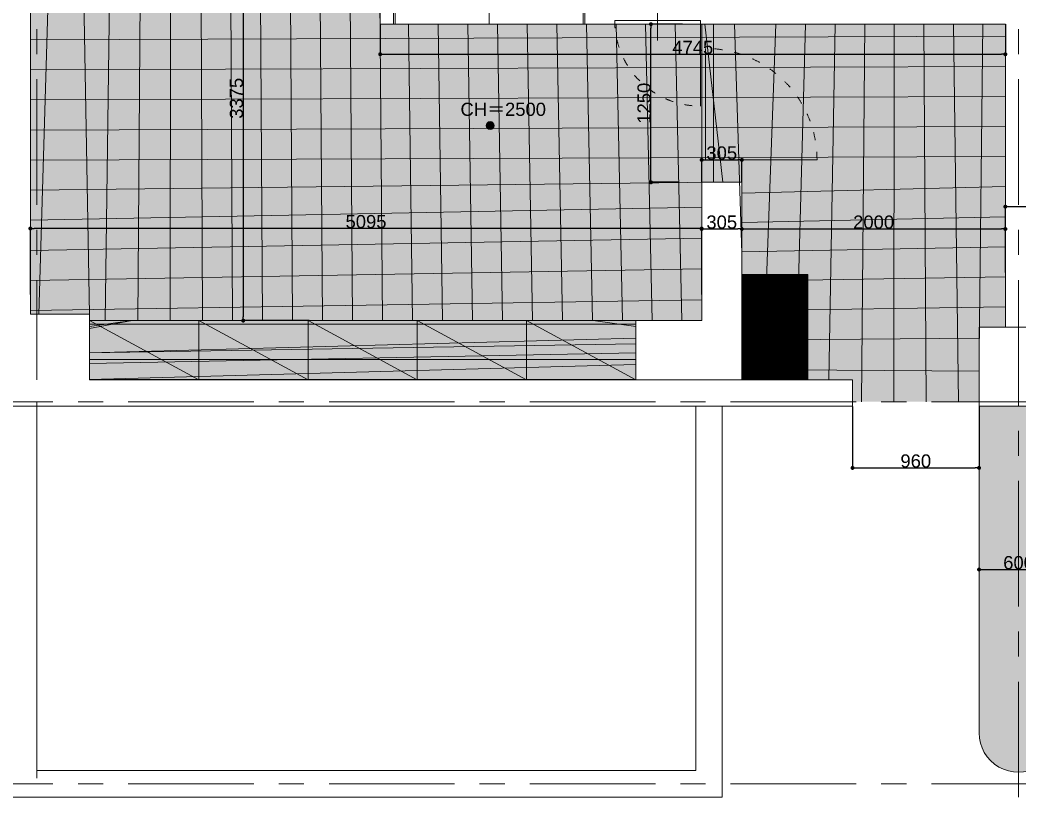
# Model space of a CAD drawing. Header units: millimetres. Extents: x 0 to 1313252738, y -131 to 560100888.
# Drawn here: x 1312631225 to 1312638808, y 560027212 to 560033109 of the extents above; entities that cross this region are included whole.
import ezdxf

# ---------------------------------------------------------------- set-up
doc = ezdxf.new("R2010")
doc.units = ezdxf.units.MM
doc.linetypes.add('ACAD_ISO03W100', pattern=[30, 12, -18])
doc.linetypes.add('CENTERX2', pattern=[101.60000000000001, 63.5, -12.7, 12.7, -12.7])
doc.layers.get('0').update_dxf_attribs({"lineweight": 0})
for name, color, linetype, lineweight in [('0001実測値', 10, 'Continuous', 0), ('0002CH現状', 5, 'Continuous', 0), ('001通り芯', 6, 'CENTERX2', 0), ('002外周躯体', 7, 'Continuous', 13), ('003間仕切り', 7, 'Continuous', 13), ('004寸法', 7, 'Continuous', 0), ('005床材(石)', 7, 'Continuous', 0), ('006サウナヒータ-', 7, 'Continuous', 0), ('007石材', 7, 'Continuous', 0), ('建具', 7, 'Continuous', 0), ('棚(木)', 7, 'Continuous', 0)]:
    doc.layers.add(name, color=color, linetype=linetype, lineweight=lineweight)
doc.styles.add('onnjuku', font='arial.ttf')
doc.dimstyles.new('onnjuku', dxfattribs={"dimtxt": 100, "dimasz": 30, "dimexe": 1.25, "dimexo": 0.625, "dimtad": 1, "dimdec": 0, "dimtxsty": 'onnjuku', "dimblk": 'DOT', "dimcen": 2.5, "dimadec": 0, "dimazin": 0, "dimtfac": 1, "dimtdec": 0, "dimtmove": 0, "dimatfit": 3, "dimfxl": 500, "dimfxlon": 1, "dimarcsym": 0})

# ---------------------------------------------------------------- blocks, each defined once
blk = doc.blocks.new('_Dot')
at = {"color": 0, "linetype": 'ByBlock', "lineweight": -2}
blk.add_line((-0.5, 0), (-1, 0), dxfattribs=at)
at = {"color": 0, "linetype": 'ByBlock', "const_width": 0.5}
blk.add_lwpolyline([(-0.25, 0, 1), (0.25, 0, 1)], format="xyb", close=True, dxfattribs=at)
blk = doc.blocks.new('*D134')
at = {"layer": '0001実測値', "color": 0, "lineweight": -2, "transparency": 16777216}
for p, q in [((1312637544.125972, 560030176.608134), (1312637544.125972, 560029708.5532993)), ((1312638504.125972, 560030176.608134), (1312638504.125972, 560029708.5532993)), ((1312637574.125972, 560029709.8032993), (1312638474.125972, 560029709.8032993))]:
    blk.add_line(p, q, dxfattribs=at)
at = {"layer": 'Defpoints', "color": 0, "transparency": 16777216}
for p in [(1312637544.125972, 560030177.233134), (1312638504.125972, 560030177.233134), (1312638504.125972, 560029709.8032993)]:
    blk.add_point(p, dxfattribs=at)
at = {"layer": '0001実測値', "color": 0, "lineweight": -2, "transparency": 16777216, "xscale": 30, "yscale": 30, "zscale": 30, "rotation": 180}
blk.add_blockref('_Dot', (1312637544.125972, 560029709.8032993), dxfattribs=at)
at = {"layer": '0001実測値', "color": 0, "lineweight": -2, "transparency": 16777216, "xscale": 30, "yscale": 30, "zscale": 30}
blk.add_blockref('_Dot', (1312638504.125972, 560029709.8032993), dxfattribs=at)
at = {"layer": '0001実測値', "color": 0, "transparency": 16777216, "insert": (1312638024.125972, 560029761.4855981), "char_height": 100, "attachment_point": 5, "style": 'onnjuku'}
blk.add_mtext('960', dxfattribs=at)
blk = doc.blocks.new('*D139')
at = {"layer": '0002CH現状', "color": 0, "lineweight": -2, "transparency": 16777216}
for p, q in [((1312636253.653076, 560033077.2331344), (1312636012.941204, 560033077.2331344)), ((1312636014.191203, 560031907.2331345), (1312636014.191203, 560033047.2331344)), ((1312636228.653075, 560031877.2331345), (1312636012.941204, 560031877.2331345))]:
    blk.add_line(p, q, dxfattribs=at)
at = {"layer": 'Defpoints', "color": 0, "transparency": 16777216}
for p in [(1312636014.191203, 560033077.2331344), (1312636254.278076, 560033077.2331344), (1312636229.278075, 560031877.2331345)]:
    blk.add_point(p, dxfattribs=at)
at = {"layer": '0002CH現状', "color": 0, "lineweight": -2, "transparency": 16777216, "xscale": 30, "yscale": 30, "zscale": 30}
for p, rotation in [((1312636014.191203, 560033077.2331344), 90), ((1312636014.191203, 560031877.2331345), 270)]:
    blk.add_blockref('_Dot', p, dxfattribs=dict(at, rotation=rotation))
at = {"layer": '0002CH現状', "color": 0, "transparency": 16777216, "insert": (1312635962.508905, 560032477.2331338), "char_height": 100, "attachment_point": 5, "rotation": 90, "style": 'onnjuku'}
blk.add_mtext('1250', dxfattribs=at)
blk = doc.blocks.new('*D123')
at = {"layer": '004寸法', "color": 0, "lineweight": -2, "transparency": 16777216}
for p, q in [((1312638704.125972, 560031192.2429122), (1312638704.125972, 560031693.492912)), ((1312638734.125972, 560031692.242912), (1312638874.125972, 560031692.242912)), ((1312638904.125972, 560031192.2429122), (1312638904.125972, 560031693.492912)), ((1312638904.125972, 560031692.242912), (1312639157.681566, 560031692.242912))]:
    blk.add_line(p, q, dxfattribs=at)
at = {"layer": 'Defpoints', "color": 0, "transparency": 16777216}
for p in [(1312638904.125972, 560031692.242912), (1312638704.125972, 560030777.233134), (1312638904.125972, 560030777.233134)]:
    blk.add_point(p, dxfattribs=at)
at = {"layer": '004寸法', "color": 0, "lineweight": -2, "transparency": 16777216, "xscale": 30, "yscale": 30, "zscale": 30, "rotation": 180}
blk.add_blockref('_Dot', (1312638704.125972, 560031692.242912), dxfattribs=at)
at = {"layer": '004寸法', "color": 0, "lineweight": -2, "transparency": 16777216, "xscale": 30, "yscale": 30, "zscale": 30}
blk.add_blockref('_Dot', (1312638904.125972, 560031692.242912), dxfattribs=at)
at = {"layer": '004寸法', "color": 0, "transparency": 16777216, "insert": (1312639045.903769, 560031743.9252108), "char_height": 100, "attachment_point": 5, "style": 'onnjuku'}
blk.add_mtext('200', dxfattribs=at)
blk = doc.blocks.new('*D76')
at = {"layer": '004寸法', "color": 0, "lineweight": -2, "transparency": 16777216}
for p, q in [((1312633419.818418, 560034202.2331344), (1312632918.568418, 560034202.2331344)), ((1312632919.818418, 560034172.2331344), (1312632919.818418, 560030857.2331345)), ((1312633419.818418, 560030827.2331345), (1312632918.568418, 560030827.2331345))]:
    blk.add_line(p, q, dxfattribs=at)
at = {"layer": 'Defpoints', "color": 0, "transparency": 16777216}
for p in [(1312633959.125972, 560034202.2331344), (1312632919.818418, 560030827.2331345), (1312633959.125972, 560030827.2331345)]:
    blk.add_point(p, dxfattribs=at)
at = {"layer": '004寸法', "color": 0, "lineweight": -2, "transparency": 16777216, "xscale": 30, "yscale": 30, "zscale": 30}
for p, rotation in [((1312632919.818418, 560034202.2331344), 90), ((1312632919.818418, 560030827.2331345), 270)]:
    blk.add_blockref('_Dot', p, dxfattribs=dict(at, rotation=rotation))
at = {"layer": '004寸法', "color": 0, "transparency": 16777216, "insert": (1312632868.102013, 560032514.7331338), "char_height": 100, "attachment_point": 5, "rotation": 90, "style": 'onnjuku'}
blk.add_mtext('3375', dxfattribs=at)
blk = doc.blocks.new('*D77')
at = {"layer": '004寸法', "color": 0, "lineweight": -2, "transparency": 16777216}
for p, q in [((1312636399.125972, 560031877.8581343), (1312636399.125972, 560032048.3662612)), ((1312636429.125972, 560032047.1162612), (1312636674.125972, 560032047.1162612)), ((1312636704.125972, 560031877.8581343), (1312636704.125972, 560032048.3662612))]:
    blk.add_line(p, q, dxfattribs=at)
at = {"layer": 'Defpoints', "color": 0, "transparency": 16777216}
for p in [(1312636704.125972, 560032047.1162612), (1312636399.125972, 560031877.2331342), (1312636704.125972, 560031877.2331342)]:
    blk.add_point(p, dxfattribs=at)
at = {"layer": '004寸法', "color": 0, "lineweight": -2, "transparency": 16777216, "xscale": 30, "yscale": 30, "zscale": 30, "rotation": 180}
blk.add_blockref('_Dot', (1312636399.125972, 560032047.1162612), dxfattribs=at)
at = {"layer": '004寸法', "color": 0, "lineweight": -2, "transparency": 16777216, "xscale": 30, "yscale": 30, "zscale": 30}
blk.add_blockref('_Dot', (1312636704.125972, 560032047.1162612), dxfattribs=at)
at = {"layer": '004寸法', "color": 0, "transparency": 16777216, "insert": (1312636551.625972, 560032098.8326664), "char_height": 100, "attachment_point": 5, "style": 'onnjuku'}
blk.add_mtext('305', dxfattribs=at)
blk = doc.blocks.new('*D78')
at = {"layer": '004寸法', "color": 0, "lineweight": -2, "transparency": 16777216}
for p, q in [((1312631304.125972, 560031026.498273), (1312631304.125972, 560031527.748273)), ((1312636369.125972, 560031526.498273), (1312631334.125972, 560031526.498273)), ((1312636399.125972, 560031026.498273), (1312636399.125972, 560031527.748273))]:
    blk.add_line(p, q, dxfattribs=at)
at = {"layer": 'Defpoints', "color": 0, "transparency": 16777216}
for p in [(1312631304.125972, 560031526.498273), (1312631304.125972, 560030877.2331343), (1312636399.125972, 560030827.2331342)]:
    blk.add_point(p, dxfattribs=at)
at = {"layer": '004寸法', "color": 0, "lineweight": -2, "transparency": 16777216, "xscale": 30, "yscale": 30, "zscale": 30, "rotation": 180}
blk.add_blockref('_Dot', (1312631304.125972, 560031526.498273), dxfattribs=at)
at = {"layer": '004寸法', "color": 0, "lineweight": -2, "transparency": 16777216, "xscale": 30, "yscale": 30, "zscale": 30}
blk.add_blockref('_Dot', (1312636399.125972, 560031526.498273), dxfattribs=at)
at = {"layer": '004寸法', "color": 0, "transparency": 16777216, "insert": (1312633851.625972, 560031578.1805718), "char_height": 100, "attachment_point": 5, "style": 'onnjuku'}
blk.add_mtext('5095', dxfattribs=at)
blk = doc.blocks.new('*D79')
at = {"layer": '004寸法', "color": 0, "lineweight": -2, "transparency": 16777216}
for p, q in [((1312636399.125972, 560031522.748273), (1312636399.125972, 560031523.9982729)), ((1312636429.125972, 560031522.748273), (1312636674.125972, 560031522.748273)), ((1312636704.125972, 560031522.748273), (1312636704.125972, 560031523.9982729))]:
    blk.add_line(p, q, dxfattribs=at)
at = {"layer": 'Defpoints', "color": 0, "transparency": 16777216}
for p in [(1312636399.125972, 560031522.748273), (1312636704.125972, 560031522.748273), (1312636704.125972, 560031522.748273)]:
    blk.add_point(p, dxfattribs=at)
at = {"layer": '004寸法', "color": 0, "lineweight": -2, "transparency": 16777216, "xscale": 30, "yscale": 30, "zscale": 30, "rotation": 180}
blk.add_blockref('_Dot', (1312636399.125972, 560031522.748273), dxfattribs=at)
at = {"layer": '004寸法', "color": 0, "lineweight": -2, "transparency": 16777216, "xscale": 30, "yscale": 30, "zscale": 30}
blk.add_blockref('_Dot', (1312636704.125972, 560031522.748273), dxfattribs=at)
at = {"layer": '004寸法', "color": 0, "transparency": 16777216, "insert": (1312636551.625972, 560031574.4646782), "char_height": 100, "attachment_point": 5, "style": 'onnjuku'}
blk.add_mtext('305', dxfattribs=at)
blk = doc.blocks.new('*D80')
at = {"layer": '004寸法', "color": 0, "lineweight": -2, "transparency": 16777216}
for p, q in [((1312636704.125972, 560031522.748273), (1312636704.125972, 560031523.9982729)), ((1312636734.125972, 560031522.748273), (1312638674.125972, 560031522.748273)), ((1312638704.125972, 560031522.748273), (1312638704.125972, 560031523.9982729))]:
    blk.add_line(p, q, dxfattribs=at)
at = {"layer": 'Defpoints', "color": 0, "transparency": 16777216}
for p in [(1312636704.125972, 560031522.748273), (1312638704.125972, 560031522.748273), (1312638704.125972, 560031522.748273)]:
    blk.add_point(p, dxfattribs=at)
at = {"layer": '004寸法', "color": 0, "lineweight": -2, "transparency": 16777216, "xscale": 30, "yscale": 30, "zscale": 30, "rotation": 180}
blk.add_blockref('_Dot', (1312636704.125972, 560031522.748273), dxfattribs=at)
at = {"layer": '004寸法', "color": 0, "lineweight": -2, "transparency": 16777216, "xscale": 30, "yscale": 30, "zscale": 30}
blk.add_blockref('_Dot', (1312638704.125972, 560031522.748273), dxfattribs=at)
at = {"layer": '004寸法', "color": 0, "transparency": 16777216, "insert": (1312637704.125972, 560031574.4305717), "char_height": 100, "attachment_point": 5, "style": 'onnjuku'}
blk.add_mtext('2000', dxfattribs=at)
blk = doc.blocks.new('*D69')
at = {"layer": '004寸法', "color": 0, "lineweight": -2, "transparency": 16777216}
for p, q in [((1312633959.125972, 560033076.608134), (1312633959.125972, 560032847.3850956)), ((1312638704.125972, 560033076.608134), (1312638704.125972, 560032847.3850956)), ((1312633989.125972, 560032848.6350957), (1312638674.125972, 560032848.6350957))]:
    blk.add_line(p, q, dxfattribs=at)
at = {"layer": 'Defpoints', "color": 0, "transparency": 16777216}
for p in [(1312633959.125972, 560033077.233134), (1312638704.125972, 560033077.233134), (1312638704.125972, 560032848.6350957)]:
    blk.add_point(p, dxfattribs=at)
at = {"layer": '004寸法', "color": 0, "lineweight": -2, "transparency": 16777216, "xscale": 30, "yscale": 30, "zscale": 30, "rotation": 180}
blk.add_blockref('_Dot', (1312633959.125972, 560032848.6350957), dxfattribs=at)
at = {"layer": '004寸法', "color": 0, "lineweight": -2, "transparency": 16777216, "xscale": 30, "yscale": 30, "zscale": 30}
blk.add_blockref('_Dot', (1312638704.125972, 560032848.6350957), dxfattribs=at)
at = {"layer": '004寸法', "color": 0, "transparency": 16777216, "insert": (1312636331.625972, 560032900.112756), "char_height": 100, "attachment_point": 5, "style": 'onnjuku'}
blk.add_mtext('4745', dxfattribs=at)
blk = doc.blocks.new('*D75')
at = {"layer": '004寸法', "color": 0, "lineweight": -2, "transparency": 16777216}
for p, q in [((1312638504.125972, 560028938.496352), (1312638504.125972, 560028939.746352)), ((1312638534.125972, 560028938.496352), (1312639074.125972, 560028938.496352)), ((1312639104.125972, 560028938.496352), (1312639104.125972, 560028939.746352))]:
    blk.add_line(p, q, dxfattribs=at)
at = {"layer": 'Defpoints', "color": 0, "transparency": 16777216}
for p in [(1312638504.125972, 560028938.496352), (1312639104.125972, 560028938.496352), (1312639104.125972, 560028938.496352)]:
    blk.add_point(p, dxfattribs=at)
at = {"layer": '004寸法', "color": 0, "lineweight": -2, "transparency": 16777216, "xscale": 30, "yscale": 30, "zscale": 30, "rotation": 180}
blk.add_blockref('_Dot', (1312638504.125972, 560028938.496352), dxfattribs=at)
at = {"layer": '004寸法', "color": 0, "lineweight": -2, "transparency": 16777216, "xscale": 30, "yscale": 30, "zscale": 30}
blk.add_blockref('_Dot', (1312639104.125972, 560028938.496352), dxfattribs=at)
at = {"layer": '004寸法', "color": 0, "transparency": 16777216, "insert": (1312638804.125972, 560028990.1786507), "char_height": 100, "attachment_point": 5, "style": 'onnjuku'}
blk.add_mtext('600', dxfattribs=at)

msp = doc.modelspace()

# ---------------------------------------------------------------- hatches: boundary and pattern name
at = {"true_color": 0x424243, "transparency": 33554687}
h = msp.add_hatch(color=250, dxfattribs=at)
h.dxf.hatch_style = 1
h.paths.add_polyline_path([(1312636489.125972, 560033077.233134), (1312636399.125972, 560033077.233134), (1312636399.125972, 560031877.2331342), (1312636489.125972, 560031877.2331342)])
h.paths.add_polyline_path([(1312636409.947937, 560031994.910429), (1312636693.031156, 560031994.910429), (1312636693.031156, 560032200.9813702), (1312636409.947937, 560032200.9813702)], flags=9)
h.paths.add_polyline_path([(1312636153.147118, 560032796.3610506), (1312636513.924745, 560032796.3610506), (1312636513.924745, 560033002.4319919), (1312636153.147118, 560033002.4319919)], flags=9)
h = msp.add_hatch(dxfattribs=at)
h.set_pattern_fill('ANSI31', color=250)
h.set_pattern_definition([(45, (0, 0), (-2.245064030267288, 2.245064030267288), [])])
h.paths.add_polyline_path([(1312637204.125972, 560031177.2331342), (1312636704.125972, 560031177.2331342), (1312636704.125972, 560030377.2331343), (1312637204.125972, 560030377.2331343)])
h = msp.add_hatch(color=250, dxfattribs=at)
h.dxf.hatch_style = 1
h.paths.add_polyline_path([(1312637204.125972, 560031177.2331342), (1312636704.125972, 560031177.2331342), (1312636704.125972, 560030377.2331343), (1312637204.125972, 560030377.2331343)])
at = {"layer": '0002CH現状', "transparency": 33554687}
h = msp.add_hatch(color=5, dxfattribs=at)
h.dxf.hatch_style = 1
h.paths.add_polyline_path([(1312634764.21299, 560032307.4061353, 1), (1312634824.027944, 560032307.4061353, 1)])
at = {"layer": '005床材(石)', "true_color": 0xc7c8ca, "transparency": 33554556}
h = msp.add_hatch(color=9, dxfattribs=at)
h.dxf.hatch_style = 1
h.paths.add_polyline_path([(1312638704.125972, 560033077.233134), (1312636819.125972, 560033077.233134), (1312636729.125972, 560033077.233134), (1312633959.125972, 560033077.233134), (1312633959.125972, 560034202.233134), (1312631304.125972, 560034202.233134), (1312631304.125972, 560030877.2331342), (1312631754.125972, 560030877.2331342), (1312631754.125972, 560030827.2331342), (1312632583.125972, 560030827.2331342), (1312635899.125972, 560030827.2331342), (1312636399.125972, 560030827.2331342), (1312636399.125972, 560031877.2331342), (1312636704.125972, 560031877.2331342), (1312636704.125972, 560030377.2331343), (1312637544.125972, 560030377.2331343), (1312637544.125972, 560030212.233134), (1312638504.125972, 560030212.233134), (1312638504.125972, 560030777.233134), (1312638704.125972, 560030777.233134)])
at = {"layer": '006サウナヒータ-', "transparency": 33554556}
h = msp.add_hatch(dxfattribs=at)
h.set_pattern_fill('ANSI37', color=0, scale=72, angle=135)
h.set_pattern_definition([(180, (68091.55091500282, -10975.83522522449), (-1.42e-14, -228.6), []), (270, (68091.55091500282, -10975.83522522449), (228.6, -4.26e-14), [])])
h.paths.add_polyline_path([(1312633959.125972, 560034202.233134), (1312631304.125972, 560034202.233134), (1312631304.125972, 560030877.2331342), (1312631754.125972, 560030877.2331342), (1312631754.125972, 560030827.2331342), (1312632583.125972, 560030827.2331342), (1312635899.125972, 560030827.2331342), (1312636399.125972, 560030827.2331342), (1312636399.125972, 560031877.2331342), (1312636704.125972, 560031877.2331342), (1312636704.125972, 560030377.2331343), (1312637544.125972, 560030377.2331343), (1312637544.125972, 560030212.233134), (1312638504.125972, 560030212.233134), (1312638504.125972, 560030777.233134), (1312638704.125972, 560030777.233134), (1312638704.125972, 560033077.233134), (1312636819.125972, 560033077.233134), (1312636729.125972, 560033077.233134), (1312633959.125972, 560033077.233134)])
at = {"layer": '007石材', "true_color": 0x939598, "transparency": 33554587}
h = msp.add_hatch(color=252, dxfattribs=at)
h.dxf.hatch_style = 1
h.paths.add_polyline_path([(1312639104.125972, 560030177.233134), (1312638804.125972, 560030177.233134), (1312638804.125972, 560027399.7595699, 0.4142151444473529), (1312639104.125972, 560027699.7611903)])
h.paths.add_polyline_path([(1312638804.125972, 560030177.233134), (1312638504.125972, 560030177.233134), (1312638504.125972, 560027699.7441062, 0.4141984649105413), (1312638804.125972, 560027399.7595699)])
at = {"layer": '棚(木)', "true_color": 0xddae73, "transparency": 33554556}
h = msp.add_hatch(color=43, dxfattribs=at)
h.dxf.hatch_style = 1
h.paths.add_polyline_path([(1312632583.125972, 560030827.2331342), (1312631754.125972, 560030827.2331342), (1312632583.125972, 560030377.2331343)], flags=17)
h.paths.add_polyline_path([(1312631754.125972, 560030827.2331342), (1312631754.125972, 560030377.2331343), (1312631804.125972, 560030377.2331343), (1312632583.125972, 560030377.2331343)], flags=17)
h.paths.add_polyline_path([(1312632583.125972, 560030827.2331342), (1312632583.125972, 560030377.2331343), (1312633412.125972, 560030377.2331343)], flags=17)
h.paths.add_polyline_path([(1312633412.125972, 560030827.2331342), (1312632583.125972, 560030827.2331342), (1312633412.125972, 560030377.2331343)], flags=17)
h.paths.add_polyline_path([(1312633412.125972, 560030827.2331342), (1312633412.125972, 560030377.2331343), (1312634241.125972, 560030377.2331343)], flags=17)
h.paths.add_polyline_path([(1312634241.125972, 560030827.2331342), (1312633412.125972, 560030827.2331342), (1312634241.125972, 560030377.2331343)], flags=17)
h.paths.add_polyline_path([(1312634241.125972, 560030827.2331342), (1312634241.125972, 560030377.2331343), (1312635070.125972, 560030377.2331343)], flags=17)
h.paths.add_polyline_path([(1312635070.125972, 560030827.2331342), (1312634241.125972, 560030827.2331342), (1312635070.125972, 560030377.2331343)], flags=17)
h.paths.add_polyline_path([(1312635070.125972, 560030827.2331342), (1312635070.125972, 560030377.2331343), (1312635899.125972, 560030377.2331343)], flags=17)
h.paths.add_polyline_path([(1312635899.125972, 560030827.2331342), (1312635070.125972, 560030827.2331342), (1312635899.125972, 560030377.2331343)], flags=17)
at = {"layer": '棚(木)', "true_color": 0x939598, "transparency": 33554556}
h = msp.add_hatch(dxfattribs=at)
h.set_pattern_fill('PLASTI', color=252, scale=36, angle=181)
h.set_pattern_definition([(181, (68091.55091500282, -10975.83522522449), (3.989620111562937, -228.565183112751), []), (181, (68092.04961751678, -11004.40587311359), (3.989620111562937, -228.565183112751), []), (181, (68092.5483200307, -11032.97652100268), (3.989620111562937, -228.565183112751), []), (181, (68094.04442757255, -11118.68846466996), (3.989620111562937, -228.565183112751), [])])
h.paths.add_polyline_path([(1312632583.125972, 560030827.2331342), (1312631754.125972, 560030827.2331342), (1312632583.125972, 560030377.2331343)], flags=17)
h.paths.add_polyline_path([(1312631754.125972, 560030827.2331342), (1312631754.125972, 560030377.2331343), (1312631804.125972, 560030377.2331343), (1312632583.125972, 560030377.2331343)], flags=17)
h.paths.add_polyline_path([(1312632583.125972, 560030827.2331342), (1312632583.125972, 560030377.2331343), (1312633412.125972, 560030377.2331343)], flags=17)
h.paths.add_polyline_path([(1312633412.125972, 560030827.2331342), (1312632583.125972, 560030827.2331342), (1312633412.125972, 560030377.2331343)], flags=17)
h.paths.add_polyline_path([(1312633412.125972, 560030827.2331342), (1312633412.125972, 560030377.2331343), (1312634241.125972, 560030377.2331343)], flags=17)
h.paths.add_polyline_path([(1312634241.125972, 560030827.2331342), (1312633412.125972, 560030827.2331342), (1312634241.125972, 560030377.2331343)], flags=17)
h.paths.add_polyline_path([(1312634241.125972, 560030827.2331342), (1312634241.125972, 560030377.2331343), (1312635070.125972, 560030377.2331343)], flags=17)
h.paths.add_polyline_path([(1312635070.125972, 560030827.2331342), (1312634241.125972, 560030827.2331342), (1312635070.125972, 560030377.2331343)], flags=17)
h.paths.add_polyline_path([(1312635070.125972, 560030827.2331342), (1312635070.125972, 560030377.2331343), (1312635899.125972, 560030377.2331343)], flags=17)
h.paths.add_polyline_path([(1312635899.125972, 560030827.2331342), (1312635070.125972, 560030827.2331342), (1312635899.125972, 560030377.2331343)], flags=17)

# ---------------------------------------------------------------- linework, layer by layer
for p, q in [((1312636399.125972, 560031877.2331342), (1312636399.125972, 560033077.233134)), ((1312636399.125972, 560033077.233134), (1312636489.125972, 560033077.233134)), ((1312636489.125972, 560033077.233134), (1312636489.125972, 560031877.2331345)), ((1312636704.125972, 560030377.2331343), (1312636704.125972, 560031177.2331342)), ((1312636704.125972, 560031177.2331342), (1312637204.125972, 560031177.2331342)), ((1312637204.125972, 560031177.2331342), (1312637204.125972, 560030377.2331343)), ((1312631354.125972, 560030177.233134), (1312631354.125972, 560027412.233134)), ((1312636354.125972, 560027412.233134), (1312636354.125972, 560030177.233134)), ((1312636554.125972, 560027212.233134), (1312636554.125972, 560030177.233134)), ((1312631354.125973, 560027412.233134), (1312636354.125972, 560027412.233134)), ((1312638804.125972, 560027277.233134), (1312638804.125972, 560027217.233134)), ((1312631154.125972, 560027212.233134), (1312636554.125972, 560027212.2331342))]:
    msp.add_line(p, q)
at = {"layer": '0002CH現状'}
msp.add_circle((1312634794.120467, 560032307.4061353), 29.90747730745687, dxfattribs=at)
at = {"layer": '001通り芯', "ltscale": 15}
for p, q in [((1312631354.125972, 560049423.0251412), (1312631354.125972, 560030377.2331343)), ((1312638804.125972, 560049423.0251411), (1312638804.125972, 560027212.233134)), ((1312622903.022148, 560030212.233134), (1312652103.029505, 560030212.233134)), ((1312631354.125972, 560030212.233134), (1312631354.125973, 560027212.2331342)), ((1312622903.022148, 560027312.2331342), (1312652103.029505, 560027312.2331342))]:
    msp.add_line(p, q, dxfattribs=at)
at = {"layer": '002外周躯体'}
for p, q in [((1312631304.125972, 560030877.2331343), (1312631304.125972, 560041160.7331392)), ((1312636819.125972, 560033077.233134), (1312636729.125972, 560033077.233134)), ((1312636399.125972, 560030827.2331342), (1312636399.125972, 560031877.2331342)), ((1312636399.125972, 560031877.2331342), (1312636704.125972, 560031877.2331342)), ((1312636704.125972, 560031877.2331342), (1312636704.125972, 560030377.2331343)), ((1312638704.125972, 560031877.2331342), (1312638704.125972, 560030777.233134)), ((1312638704.125972, 560031877.2331342), (1312638704.125972, 560030777.233134)), ((1312631754.125972, 560030877.2331342), (1312631304.125972, 560030877.2331342)), ((1312631754.125972, 560030377.2331343), (1312631754.125972, 560030877.2331342)), ((1312635899.125972, 560030377.2331343), (1312635899.125972, 560030827.2331342)), ((1312635899.125972, 560030827.2331342), (1312636399.125972, 560030827.2331342)), ((1312638504.125972, 560030177.233134), (1312638504.125972, 560030777.233134)), ((1312638504.125972, 560030177.233134), (1312638504.125972, 560030777.233134)), ((1312638504.125972, 560030777.233134), (1312639104.125972, 560030777.233134)), ((1312638504.125972, 560030177.233134), (1312638504.125972, 560030777.233134)), ((1312639104.125972, 560030777.233134), (1312638504.125972, 560030777.233134)), ((1312631754.125972, 560030377.2331343), (1312637544.125972, 560030377.2331343)), ((1312631754.125972, 560030377.2331343), (1312631804.125972, 560030377.2331343)), ((1312631804.125972, 560030377.2331343), (1312635949.125972, 560030377.2331343)), ((1312636754.125972, 560030377.2331343), (1312637544.125972, 560030377.2331343)), ((1312636754.125972, 560030377.2331343), (1312637544.125972, 560030377.2331343)), ((1312637544.125972, 560030377.2331343), (1312637544.125972, 560030177.233134)), ((1312631054.125972, 560030177.233134), (1312637544.125972, 560030177.233134)), ((1312638504.125972, 560030177.233134), (1312639104.125972, 560030177.233134)), ((1312639104.125972, 560030177.233134), (1312638504.125972, 560030177.233134)), ((1312638804.125972, 560030177.233134), (1312638504.125972, 560030177.233134)), ((1312638804.125972, 560030177.233134), (1312639104.125972, 560030177.233134))]:
    msp.add_line(p, q, dxfattribs=at)
at = {"layer": '003間仕切り'}
for p, q in [((1312633959.125972, 560033077.233134), (1312633959.125972, 560034802.233134)), ((1312636729.125972, 560033077.233134), (1312633959.125972, 560033077.233134)), ((1312638704.125972, 560033077.233134), (1312636819.125972, 560033077.233134)), ((1312638704.125972, 560030777.233134), (1312638704.125972, 560033077.233134)), ((1312638704.125972, 560030777.233134), (1312638704.125972, 560033077.233134))]:
    msp.add_line(p, q, dxfattribs=at)
at = {"layer": '007石材'}
msp.add_line((1312638504.125972, 560030177.233134), (1312638504.125972, 560027699.75957), dxfattribs=at)
msp.add_arc((1312638804.125972, 560027699.75957), 300.0000002384186, 179.9970466262031, 0.0003094758710443, dxfattribs=at)
at = {"layer": '建具'}
for p, q in [((1312636064.12234, 560033256.5727657), (1312636064.12234, 560032954.3379089)), ((1312634059.125972, 560033177.233134), (1312634059.125972, 560033077.233134)), ((1312634074.125972, 560033177.233134), (1312634074.125972, 560033077.233134)), ((1312634786.313472, 560033177.233134), (1312634786.313472, 560033077.233134)), ((1312635498.500973, 560033077.233134), (1312635498.500973, 560033177.233134)), ((1312635513.500973, 560033177.2331344), (1312635513.500973, 560033077.233134)), ((1312636039.12234, 560033105.4553373), (1312635739.12234, 560033105.4553373)), ((1312636064.12234, 560033105.4553373), (1312636039.12234, 560033105.4553373)), ((1312636389.12234, 560033105.4553373), (1312636389.12234, 560032455.4553372)), ((1312635513.500973, 560033077.233134), (1312635498.500973, 560033077.233134)), ((1312636429.125972, 560032047.1162612), (1312637274.496603, 560032047.1162612))]:
    msp.add_line(p, q, dxfattribs=at)
at = {"layer": '建具', "lineweight": 5}
for p, q in [((1312635739.199268, 560033105.4553373), (1312636389.12234, 560033105.4553373)), ((1312636429.125972, 560032892.3868427), (1312636429.125972, 560032047.1162612))]:
    msp.add_line(p, q, dxfattribs=at)
at = {"layer": '建具', "linetype": 'ACAD_ISO03W100', "lineweight": 5, "ltscale": 5}
for centre, radius, start, end in [((1312636389.12234, 560033105.4553373), 650, 180, 270), ((1312636429.125972, 560032047.1162612), 845.3706312179567, 0, 90)]:
    msp.add_arc(centre, radius, start, end, dxfattribs=at)
at = {"layer": '棚(木)'}
for p, q in [((1312631754.125972, 560030377.2331343), (1312631754.125972, 560030877.2331342)), ((1312635899.125972, 560030827.2331342), (1312631754.125972, 560030827.2331342)), ((1312631754.125972, 560030827.2331342), (1312632583.125972, 560030827.2331342)), ((1312631754.125972, 560030827.2331342), (1312632583.125972, 560030377.2331343)), ((1312632583.125972, 560030827.2331342), (1312632583.125972, 560030377.2331343)), ((1312632583.125972, 560030827.2331342), (1312633412.125972, 560030377.2331343)), ((1312633412.125972, 560030827.2331342), (1312633412.125972, 560030377.2331343)), ((1312633412.125972, 560030827.2331342), (1312634241.125972, 560030377.2331343)), ((1312634241.125972, 560030827.2331342), (1312634241.125972, 560030377.2331343)), ((1312634241.125972, 560030827.2331342), (1312635070.125972, 560030377.2331343)), ((1312635070.125972, 560030827.2331342), (1312635070.125972, 560030377.2331343)), ((1312635070.125972, 560030827.2331342), (1312635899.125972, 560030377.2331343))]:
    msp.add_line(p, q, dxfattribs=at)

# ---------------------------------------------------------------- texts
at = {"layer": '0002CH現状', "insert": (1312634568.526079, 560032481.0243645), "char_height": 100, "attachment_point": 1, "style": 'onnjuku'}
msp.add_mtext_dynamic_manual_height_columns('CH{\\fMS PGothic|b0|i0|c128|p50;＝}2500', width=1928.057729244232, gutter_width=500, heights=[0], dxfattribs=at)

# ---------------------------------------------------------------- dimensions: what is measured, and where the dimension line sits
at = {"layer": '0001実測値'}
dim = msp.add_linear_dim(base=(1312638504.125972, 560029709.8032993), p1=(1312637544.125972, 560030177.233134), p2=(1312638504.125972, 560030177.233134), dimstyle='onnjuku', dxfattribs=at)
dim.commit()
dim.dimension.update_dxf_attribs({"geometry": '*D134', "text_midpoint": (1312638024.125972, 560029761.4855981)})
at = {"layer": '0002CH現状'}
dim = msp.add_linear_dim(base=(1312636014.191203, 560033077.2331344), p1=(1312636229.278075, 560031877.2331342), p2=(1312636254.278075, 560033077.233134), angle=90, text='1250', dimstyle='onnjuku', dxfattribs=at)
dim.commit()
dim.dimension.update_dxf_attribs({"geometry": '*D139', "text_midpoint": (1312635962.508905, 560032477.2331338)})
at = {"layer": '004寸法'}
dim = msp.add_linear_dim(base=(1312632919.818418, 560030827.2331345), p1=(1312633959.125972, 560034202.233134), p2=(1312633959.125972, 560030827.2331342), angle=90, dimstyle='onnjuku', dxfattribs=at)
dim.commit()
dim.dimension.update_dxf_attribs({"geometry": '*D76', "text_midpoint": (1312632868.102013, 560032514.7331338)})
for base, p1, p2, picture, middle in [((1312638704.125972, 560032848.6350957), (1312633959.125972, 560033077.233134), (1312638704.125972, 560033077.233134), '*D69', (1312636331.625972, 560032900.112756)), ((1312636704.125972, 560032047.1162612), (1312636399.125972, 560031877.2331342), (1312636704.125972, 560031877.2331342), '*D77', (1312636551.625972, 560032098.8326664)), ((1312638904.125972, 560031692.242912), (1312638704.125972, 560030777.233134), (1312638904.125972, 560030777.233134), '*D123', (1312639045.903769, 560031743.9252108)), ((1312631304.125972, 560031526.498273), (1312636399.125972, 560030827.2331342), (1312631304.125972, 560030877.2331343), '*D78', (1312633851.625972, 560031578.1805718)), ((1312636704.125972, 560031522.748273), (1312636399.125972, 560031522.748273), (1312636704.125972, 560031522.748273), '*D79', (1312636551.625972, 560031574.4646782)), ((1312639104.125972, 560028938.496352), (1312638504.125972, 560028938.496352), (1312639104.125972, 560028938.496352), '*D75', (1312638804.125972, 560028990.1786507))]:
    dim = msp.add_linear_dim(base=base, p1=p1, p2=p2, dimstyle='onnjuku', dxfattribs=at)
    dim.commit()
    dim.dimension.update_dxf_attribs({"geometry": picture, "text_midpoint": middle})
dim = msp.add_linear_dim(base=(1312638704.125972, 560031522.748273), p1=(1312636704.125972, 560031522.748273), p2=(1312638704.125972, 560031522.748273), dimstyle='onnjuku', override={"dimtmove": 1}, dxfattribs=at)
dim.commit()
dim.dimension.update_dxf_attribs({"geometry": '*D80', "text_midpoint": (1312637704.125972, 560031574.4305717)})

doc.saveas('drawing.dxf')
